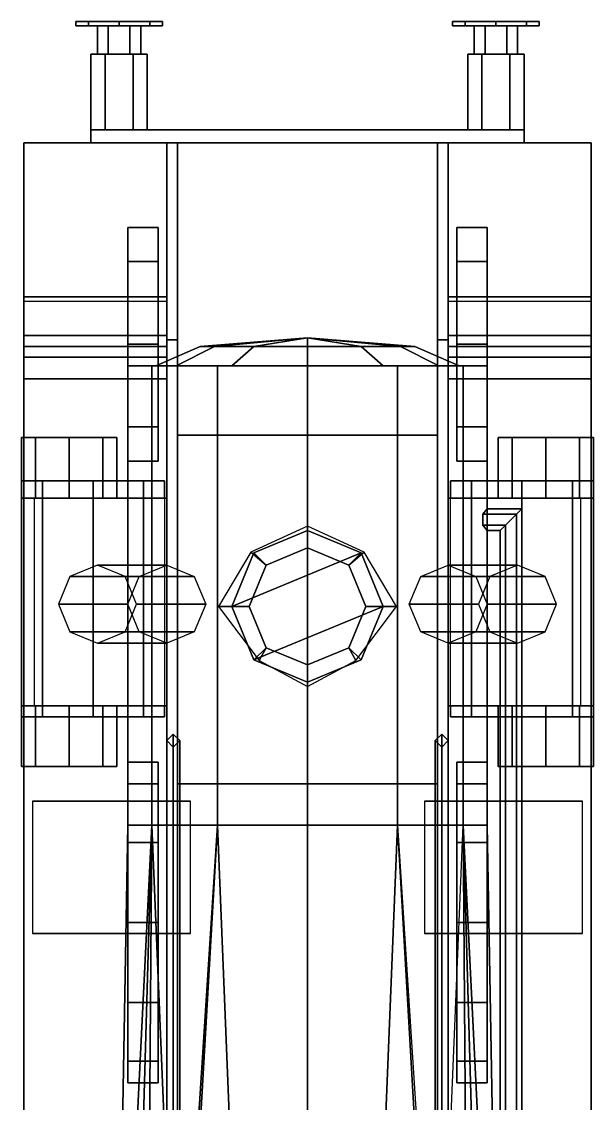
# Model space of a CAD drawing. Extents: x -1.3 to 1.3, y -6 to 6.1.
# Drawn here: x -1.32 to 1.32, y 1.075 to 6.07 of the extents above; entities that cross this region are included whole.
import ezdxf

# ---------------------------------------------------------------- set-up
doc = ezdxf.new("R2010")
doc.units = 0
doc.layers.get('0').update_dxf_attribs({"linetype": 'CONTINUOUS'})
doc.layers.add('WHEELS', color=2, linetype='CONTINUOUS')

msp = doc.modelspace()

# ---------------------------------------------------------------- linework, layer by layer
for points in [[(-1.07, 6.07, 1.08), (-1.0114, 6.07, 0.9386), (-1.0114, 6.05, 0.9386), (-1.07, 6.05, 1.08)], [(-0.7286, 6.07, 0.9386), (-1.07, 6.07, 1.08), (-1.0114, 6.07, 1.2214), (-0.67, 6.07, 1.08)], [(-0.87, 6.07, 0.88), (-1.0114, 6.07, 0.9386), (-1.07, 6.07, 1.08), (-0.7286, 6.07, 0.9386)], [(-1.0114, 6.07, 1.2214), (-1.07, 6.07, 1.08), (-1.07, 6.05, 1.08), (-1.0114, 6.05, 1.2214)], [(-1.0114, 6.07, 0.9386), (-0.87, 6.07, 0.88), (-0.87, 6.05, 0.88), (-1.0114, 6.05, 0.9386)], [(-0.87, 6.07, 1.28), (-1.0114, 6.07, 1.2214), (-1.0114, 6.05, 1.2214), (-0.87, 6.05, 1.28)], [(-0.67, 6.07, 1.08), (-1.0114, 6.07, 1.2214), (-0.87, 6.07, 1.28), (-0.7286, 6.07, 1.2214)], [(-0.92, 6.05, 1.1666), (-0.97, 6.05, 1.08), (-0.97, 5.92, 1.08), (-0.92, 5.92, 1.1666)], [(-0.97, 6.05, 1.08), (-0.92, 6.05, 0.9934), (-0.92, 5.92, 0.9934), (-0.97, 5.92, 1.08)], [(-0.82, 6.05, 1.1666), (-0.92, 6.05, 1.1666), (-0.92, 5.92, 1.1666), (-0.82, 5.92, 1.1666)], [(-0.92, 6.05, 0.9934), (-0.82, 6.05, 0.9934), (-0.82, 5.92, 0.9934), (-0.92, 5.92, 0.9934)], [(-0.87, 6.07, 0.88), (-0.7286, 6.07, 0.9386), (-0.7286, 6.05, 0.9386), (-0.87, 6.05, 0.88)], [(-0.7286, 6.07, 1.2214), (-0.87, 6.07, 1.28), (-0.87, 6.05, 1.28), (-0.7286, 6.05, 1.2214)], [(-0.77, 6.05, 1.08), (-0.82, 6.05, 1.1666), (-0.82, 5.92, 1.1666), (-0.77, 5.92, 1.08)], [(-0.82, 6.05, 0.9934), (-0.77, 6.05, 1.08), (-0.77, 5.92, 1.08), (-0.82, 5.92, 0.9934)], [(-0.7286, 6.07, 0.9386), (-0.67, 6.07, 1.08), (-0.67, 6.05, 1.08), (-0.7286, 6.05, 0.9386)], [(-0.67, 6.07, 1.08), (-0.7286, 6.07, 1.2214), (-0.7286, 6.05, 1.2214), (-0.67, 6.05, 1.08)], [(0.7286, 6.07, 1.2214), (0.67, 6.07, 1.08), (0.67, 6.05, 1.08), (0.7286, 6.05, 1.2214)], [(0.67, 6.07, 1.08), (0.7286, 6.07, 0.9386), (0.7286, 6.05, 0.9386), (0.67, 6.05, 1.08)], [(1.0114, 6.07, 0.9386), (0.67, 6.07, 1.08), (0.7286, 6.07, 1.2214), (1.07, 6.07, 1.08)], [(0.87, 6.07, 0.88), (0.7286, 6.07, 0.9386), (0.67, 6.07, 1.08), (1.0114, 6.07, 0.9386)], [(0.87, 6.07, 1.28), (0.7286, 6.07, 1.2214), (0.7286, 6.05, 1.2214), (0.87, 6.05, 1.28)], [(0.7286, 6.07, 0.9386), (0.87, 6.07, 0.88), (0.87, 6.05, 0.88), (0.7286, 6.05, 0.9386)], [(1.07, 6.07, 1.08), (0.7286, 6.07, 1.2214), (0.87, 6.07, 1.28), (1.0114, 6.07, 1.2214)], [(0.82, 6.05, 1.1666), (0.77, 6.05, 1.08), (0.77, 5.92, 1.08), (0.82, 5.92, 1.1666)], [(0.77, 6.05, 1.08), (0.82, 6.05, 0.9934), (0.82, 5.92, 0.9934), (0.77, 5.92, 1.08)], [(0.92, 6.05, 1.1666), (0.82, 6.05, 1.1666), (0.82, 5.92, 1.1666), (0.92, 5.92, 1.1666)], [(0.82, 6.05, 0.9934), (0.92, 6.05, 0.9934), (0.92, 5.92, 0.9934), (0.82, 5.92, 0.9934)], [(1.0114, 6.07, 1.2214), (0.87, 6.07, 1.28), (0.87, 6.05, 1.28), (1.0114, 6.05, 1.2214)], [(0.87, 6.07, 0.88), (1.0114, 6.07, 0.9386), (1.0114, 6.05, 0.9386), (0.87, 6.05, 0.88)], [(0.97, 6.05, 1.08), (0.92, 6.05, 1.1666), (0.92, 5.92, 1.1666), (0.97, 5.92, 1.08)], [(0.92, 6.05, 0.9934), (0.97, 6.05, 1.08), (0.97, 5.92, 1.08), (0.92, 5.92, 0.9934)], [(1.07, 6.07, 1.08), (1.0114, 6.07, 1.2214), (1.0114, 6.05, 1.2214), (1.07, 6.05, 1.08)], [(1.0114, 6.07, 0.9386), (1.07, 6.07, 1.08), (1.07, 6.05, 1.08), (1.0114, 6.05, 0.9386)], [(-1, 5.92, 1.08), (-0.935, 5.92, 0.9674), (-0.935, 5.57, 0.9674), (-1, 5.57, 1.08)], [(-0.935, 5.92, 1.1926), (-1, 5.92, 1.08), (-1, 5.57, 1.08), (-0.935, 5.57, 1.1926)], [(-0.935, 5.92, 0.9674), (-0.805, 5.92, 0.9674), (-0.805, 5.57, 0.9674), (-0.935, 5.57, 0.9674)], [(-0.805, 5.92, 1.1926), (-0.935, 5.92, 1.1926), (-0.935, 5.57, 1.1926), (-0.805, 5.57, 1.1926)], [(-0.805, 5.92, 0.9674), (-0.74, 5.92, 1.08), (-0.74, 5.57, 1.08), (-0.805, 5.57, 0.9674)], [(-0.74, 5.92, 1.08), (-0.805, 5.92, 1.1926), (-0.805, 5.57, 1.1926), (-0.74, 5.57, 1.08)], [(0.805, 5.92, 1.1926), (0.74, 5.92, 1.08), (0.74, 5.57, 1.08), (0.805, 5.57, 1.1926)], [(0.74, 5.92, 1.08), (0.805, 5.92, 0.9674), (0.805, 5.57, 0.9674), (0.74, 5.57, 1.08)], [(0.935, 5.92, 1.1926), (0.805, 5.92, 1.1926), (0.805, 5.57, 1.1926), (0.935, 5.57, 1.1926)], [(0.805, 5.92, 0.9674), (0.935, 5.92, 0.9674), (0.935, 5.57, 0.9674), (0.805, 5.57, 0.9674)], [(1, 5.92, 1.08), (0.935, 5.92, 1.1926), (0.935, 5.57, 1.1926), (1, 5.57, 1.08)], [(0.935, 5.92, 0.9674), (1, 5.92, 1.08), (1, 5.57, 1.08), (0.935, 5.57, 0.9674)], [(-1, 5.57, 0.82), (-1, 5.51, 0.82), (-1, 5.51, 1.31), (-1, 5.57, 1.31)], [(1, 5.57, 1.31), (1, 5.57, 0.82), (-1, 5.57, 0.82), (-1, 5.57, 1.31)], [(-1, 5.57, 1.31), (-1, 5.51, 1.31), (1, 5.51, 1.31), (1, 5.57, 1.31)], [(1, 5.51, 1.31), (1, 5.51, 0.82), (1, 5.57, 0.82), (1, 5.57, 1.31)], [(-1.31, 4.78, 1.2), (-1.31, 4.8, 1.31), (-1.31, 5.51, 1.31), (-1.31, 5.51, 1.2)], [(-1.31, 5.51, 1.2), (-1.31, 5.51, 1.31), (-0.65, 5.51, 1.31), (-0.65, 5.51, 1.2)], [(-1.31, 5.51, 1.31), (-1.31, 4.8, 1.31), (-0.65, 4.8, 1.31), (-0.65, 5.51, 1.31)], [(-1, 5.51, 1.31), (-1, 5.51, 0.82), (1, 5.51, 0.82), (1, 5.51, 1.31)], [(-0.65, 5.51, 0.37), (-0.65, -3.75, 0.37), (-0.65, -3.75, 1.88), (-0.65, 4.6, 1.88)], [(-0.65, 5.51, 0.37), (-0.65, 5.51, 0.37), (-0.65, 4.6, 1.88), (-0.65, 5.51, 1.42)], [(-0.65, 5.51, 1.42), (-0.65, 4.6, 1.88), (-0.6, 4.6, 1.88), (-0.6, 5.51, 1.42)], [(-0.6, 5.51, 1.42), (-0.6, 5.51, 0.37), (-0.65, 5.51, 0.37), (-0.65, 5.51, 1.42)], [(-0.6, -3.75, 1.88), (-0.6, -3.75, 0.37), (-0.6, 5.51, 0.37), (-0.6, 4.6, 1.88)], [(-0.6, 4.6, 1.88), (-0.6, 5.51, 0.37), (-0.6, 5.51, 0.37), (-0.6, 5.51, 1.42)], [(-0.6, 5.51, 1.31), (-0.6, 4.16, 1.31), (0.6, 4.16, 1.31), (0.6, 5.51, 1.31)], [(0.6, 5.51, 0.37), (0.6, -3.75, 0.37), (0.6, -3.75, 1.88), (0.6, 4.6, 1.88)], [(0.6, 5.51, 0.37), (0.6, 5.51, 0.37), (0.6, 4.6, 1.88), (0.6, 5.51, 1.42)], [(0.6, 5.51, 1.42), (0.6, 4.6, 1.88), (0.65, 4.6, 1.88), (0.65, 5.51, 1.42)], [(0.65, 5.51, 1.42), (0.65, 5.51, 0.37), (0.6, 5.51, 0.37), (0.6, 5.51, 1.42)], [(0.65, -3.75, 1.88), (0.65, -3.75, 0.37), (0.65, 5.51, 0.37), (0.65, 4.6, 1.88)], [(0.65, 4.6, 1.88), (0.65, 5.51, 0.37), (0.65, 5.51, 0.37), (0.65, 5.51, 1.42)], [(0.65, 5.51, 1.31), (0.65, 4.8, 1.31), (1.31, 4.8, 1.31), (1.31, 5.51, 1.31)], [(0.65, 5.51, 1.2), (0.65, 5.51, 1.31), (1.31, 5.51, 1.31), (1.31, 5.51, 1.2)], [(1.31, 5.51, 1.31), (1.31, 4.8, 1.31), (1.31, 4.78, 1.2), (1.31, 5.51, 1.2)], [(-1.31, 4.57, 1.29), (-1.31, 4.62, 1.38), (-1.31, 4.8, 1.31), (-1.31, 4.78, 1.2)], [(-1.31, 4.8, 1.31), (-1.31, 4.62, 1.38), (-0.65, 4.62, 1.38), (-0.65, 4.8, 1.31)], [(0.65, 4.8, 1.31), (0.65, 4.62, 1.38), (1.31, 4.62, 1.38), (1.31, 4.8, 1.31)], [(1.31, 4.8, 1.31), (1.31, 4.62, 1.38), (1.31, 4.57, 1.29), (1.31, 4.78, 1.2)], [(-0.65, 4.78, 1.2), (-0.65, 4.57, 1.29), (-1.31, 4.57, 1.29), (-1.31, 4.78, 1.2)], [(1.31, 4.78, 1.2), (1.31, 4.57, 1.29), (0.65, 4.57, 1.29), (0.65, 4.78, 1.2)], [(-1.31, 4.42, 1.53), (-1.31, 4.52, 1.53), (-1.31, 4.62, 1.38), (-1.31, 4.57, 1.29)], [(-1.31, 4.62, 1.38), (-1.31, 4.52, 1.53), (-0.65, 4.52, 1.53), (-0.65, 4.62, 1.38)], [(-0.65, 4.6, 1.88), (-0.65, -3.75, 1.88), (-0.6, -3.75, 1.88), (-0.6, 4.6, 1.88)], [(0, 4.61, 2.73), (-0.495, 4.57, 2.73), (-0.4287, 4.57, 2.9775), (0, 4.61, 2.73)], [(0, 4.61, 2.73), (-0.4287, 4.57, 2.4825), (-0.495, 4.57, 2.73), (0, 4.61, 2.73)], [(0, 4.61, 2.73), (-0.4287, 4.57, 2.9775), (-0.2475, 4.57, 3.1587), (0, 4.61, 2.73)], [(0, 4.61, 2.73), (-0.2475, 4.57, 2.3013), (-0.4287, 4.57, 2.4825), (0, 4.61, 2.73)], [(0, 4.61, 2.73), (-0.2475, 4.57, 3.1587), (0, 4.57, 3.225), (0, 4.61, 2.73)], [(0, 4.61, 2.73), (0, 4.57, 2.235), (-0.2475, 4.57, 2.3013), (0, 4.61, 2.73)], [(0, 4.61, 2.73), (0, 4.57, 3.225), (0.2475, 4.57, 3.1587), (0, 4.61, 2.73)], [(0, 4.61, 2.73), (0.2475, 4.57, 3.1587), (0.4287, 4.57, 2.9775), (0, 4.61, 2.73)], [(0, 4.61, 2.73), (0.4287, 4.57, 2.9775), (0.495, 4.57, 2.73), (0, 4.61, 2.73)], [(0, 4.61, 2.73), (0.495, 4.57, 2.73), (0.4287, 4.57, 2.4825), (0, 4.61, 2.73)], [(0, 4.61, 2.73), (0.4287, 4.57, 2.4825), (0.2475, 4.57, 2.3013), (0, 4.61, 2.73)], [(0, 4.61, 2.73), (0.2475, 4.57, 2.3013), (0, 4.57, 2.235), (0, 4.61, 2.73)], [(0.6, 4.6, 1.88), (0.6, -3.75, 1.88), (0.65, -3.75, 1.88), (0.65, 4.6, 1.88)], [(0.65, 4.62, 1.38), (0.65, 4.52, 1.53), (1.31, 4.52, 1.53), (1.31, 4.62, 1.38)], [(1.31, 4.62, 1.38), (1.31, 4.52, 1.53), (1.31, 4.42, 1.53), (1.31, 4.57, 1.29)], [(-0.65, 4.57, 1.29), (-0.65, 4.42, 1.53), (-1.31, 4.42, 1.53), (-1.31, 4.57, 1.29)], [(-0.495, 4.57, 2.73), (-0.7, 4.48, 2.73), (-0.6062, 4.48, 3.08), (-0.4287, 4.57, 2.9775)], [(-0.4287, 4.57, 2.4825), (-0.6062, 4.48, 2.38), (-0.7, 4.48, 2.73), (-0.495, 4.57, 2.73)], [(-0.4287, 4.57, 2.9775), (-0.6062, 4.48, 3.08), (-0.35, 4.48, 3.3362), (-0.2475, 4.57, 3.1587)], [(-0.2475, 4.57, 2.3013), (-0.35, 4.48, 2.1238), (-0.6062, 4.48, 2.38), (-0.4287, 4.57, 2.4825)], [(-0.2475, 4.57, 3.1587), (-0.35, 4.48, 3.3362), (0, 4.48, 3.43), (0, 4.57, 3.225)], [(0, 4.57, 2.235), (0, 4.48, 2.03), (-0.35, 4.48, 2.1238), (-0.2475, 4.57, 2.3013)], [(0, 4.57, 3.225), (0, 4.48, 3.43), (0.35, 4.48, 3.3362), (0.2475, 4.57, 3.1587)], [(0.2475, 4.57, 2.3013), (0.35, 4.48, 2.1238), (0, 4.48, 2.03), (0, 4.57, 2.235)], [(0.2475, 4.57, 3.1587), (0.35, 4.48, 3.3362), (0.6062, 4.48, 3.08), (0.4287, 4.57, 2.9775)], [(0.4287, 4.57, 2.4825), (0.6062, 4.48, 2.38), (0.35, 4.48, 2.1238), (0.2475, 4.57, 2.3013)], [(0.4287, 4.57, 2.9775), (0.6062, 4.48, 3.08), (0.7, 4.48, 2.73), (0.495, 4.57, 2.73)], [(0.495, 4.57, 2.73), (0.7, 4.48, 2.73), (0.6062, 4.48, 2.38), (0.4287, 4.57, 2.4825)], [(1.31, 4.57, 1.29), (1.31, 4.42, 1.53), (0.65, 4.42, 1.53), (0.65, 4.57, 1.29)], [(-1.31, 4.52, 1.7), (-1.31, 4.42, 1.61), (-1.31, -3.59, 1.61), (-1.31, -3.75, 1.7)], [(-0.65, -3.75, 1.7), (-0.65, 4.52, 1.7), (-1.31, 4.52, 1.7), (-1.31, -3.75, 1.7)], [(-1.31, 4.42, 1.61), (-1.31, 4.52, 1.7), (-1.31, 4.52, 1.53), (-1.31, 4.42, 1.53)], [(-1.31, 4.52, 1.53), (-1.31, 4.52, 1.7), (-0.65, 4.52, 1.7), (-0.65, 4.52, 1.53)], [(0.65, 4.52, 1.53), (0.65, 4.52, 1.7), (1.31, 4.52, 1.7), (1.31, 4.52, 1.53)], [(1.31, -3.75, 1.7), (1.31, 4.52, 1.7), (0.65, 4.52, 1.7), (0.65, -3.75, 1.7)], [(1.31, 4.52, 1.53), (1.31, 4.52, 1.7), (1.31, 4.42, 1.61), (1.31, 4.42, 1.53)], [(1.31, -3.59, 1.61), (1.31, 4.42, 1.61), (1.31, 4.52, 1.7), (1.31, -3.75, 1.7)], [(-0.7188, 4.48, 3.145), (-0.83, 4.48, 2.73), (-0.83, 2.36, 2.73), (-0.7188, 2.36, 3.145)], [(-0.83, 4.48, 2.73), (-0.7188, 4.48, 2.315), (-0.7188, 2.36, 2.315), (-0.83, 2.36, 2.73)], [(-0.7, 4.48, 2.73), (-0.83, 4.48, 2.73), (-0.7188, 4.48, 3.145), (-0.6062, 4.48, 3.08)], [(-0.6062, 4.48, 2.38), (-0.7188, 4.48, 2.315), (-0.83, 4.48, 2.73), (-0.7, 4.48, 2.73)], [(-0.415, 4.48, 3.4488), (-0.7188, 4.48, 3.145), (-0.7188, 2.36, 3.145), (-0.415, 2.36, 3.4488)], [(-0.7188, 4.48, 2.315), (-0.415, 4.48, 2.0112), (-0.415, 2.36, 2.0112), (-0.7188, 2.36, 2.315)], [(-0.6062, 4.48, 3.08), (-0.7188, 4.48, 3.145), (-0.415, 4.48, 3.4488), (-0.35, 4.48, 3.3362)], [(-0.35, 4.48, 2.1238), (-0.415, 4.48, 2.0112), (-0.7188, 4.48, 2.315), (-0.6062, 4.48, 2.38)], [(0, 4.48, 3.56), (-0.415, 4.48, 3.4488), (-0.415, 2.36, 3.4488), (0, 2.36, 3.56)], [(-0.415, 4.48, 2.0112), (0, 4.48, 1.9), (0, 2.36, 1.9), (-0.415, 2.36, 2.0112)], [(-0.35, 4.48, 3.3362), (-0.415, 4.48, 3.4488), (0, 4.48, 3.56), (0, 4.48, 3.43)], [(0, 4.48, 2.03), (0, 4.48, 1.9), (-0.415, 4.48, 2.0112), (-0.35, 4.48, 2.1238)], [(0.415, 4.48, 3.4488), (0, 4.48, 3.56), (0, 2.36, 3.56), (0.415, 2.36, 3.4488)], [(0, 4.48, 1.9), (0.415, 4.48, 2.0112), (0.415, 2.36, 2.0112), (0, 2.36, 1.9)], [(0.35, 4.48, 2.1238), (0.415, 4.48, 2.0112), (0, 4.48, 1.9), (0, 4.48, 2.03)], [(0, 4.48, 3.43), (0, 4.48, 3.56), (0.415, 4.48, 3.4488), (0.35, 4.48, 3.3362)], [(0.6062, 4.48, 2.38), (0.7188, 4.48, 2.315), (0.415, 4.48, 2.0112), (0.35, 4.48, 2.1238)], [(0.35, 4.48, 3.3362), (0.415, 4.48, 3.4488), (0.7188, 4.48, 3.145), (0.6062, 4.48, 3.08)], [(0.7188, 4.48, 3.145), (0.415, 4.48, 3.4488), (0.415, 2.36, 3.4488), (0.7188, 2.36, 3.145)], [(0.415, 4.48, 2.0112), (0.7188, 4.48, 2.315), (0.7188, 2.36, 2.315), (0.415, 2.36, 2.0112)], [(0.7, 4.48, 2.73), (0.83, 4.48, 2.73), (0.7188, 4.48, 2.315), (0.6062, 4.48, 2.38)], [(0.6062, 4.48, 3.08), (0.7188, 4.48, 3.145), (0.83, 4.48, 2.73), (0.7, 4.48, 2.73)], [(0.83, 4.48, 2.73), (0.7188, 4.48, 3.145), (0.7188, 2.36, 3.145), (0.83, 2.36, 2.73)], [(0.7188, 4.48, 2.315), (0.83, 4.48, 2.73), (0.83, 2.36, 2.73), (0.7188, 2.36, 2.315)], [(-0.65, 4.42, 1.53), (-0.65, 4.42, 1.61), (-1.31, 4.42, 1.61), (-1.31, 4.42, 1.53)], [(1.31, 4.42, 1.53), (1.31, 4.42, 1.61), (0.65, 4.42, 1.61), (0.65, 4.42, 1.53)], [(-1.2556, 4.15, 1.5156), (-1.32, 4.15, 1.36), (-1.32, 3.87, 1.36), (-1.2556, 3.87, 1.5156)], [(-1.32, 4.15, 1.36), (-1.2556, 4.15, 1.2044), (-1.2556, 3.87, 1.2044), (-1.32, 3.87, 1.36)], [(-0.9444, 4.15, 1.5156), (-1.32, 4.15, 1.36), (-1.2556, 4.15, 1.5156), (-1.1, 4.15, 1.58)], [(-0.88, 4.15, 1.36), (-1.2556, 4.15, 1.2044), (-1.32, 4.15, 1.36), (-0.9444, 4.15, 1.5156)], [(-1.1, 4.15, 1.58), (-1.2556, 4.15, 1.5156), (-1.2556, 3.87, 1.5156), (-1.1, 3.87, 1.58)], [(-1.2556, 4.15, 1.2044), (-1.1, 4.15, 1.14), (-1.1, 3.87, 1.14), (-1.2556, 3.87, 1.2044)], [(-0.9444, 4.15, 1.2044), (-1.1, 4.15, 1.14), (-1.2556, 4.15, 1.2044), (-0.88, 4.15, 1.36)], [(-0.9444, 4.15, 1.5156), (-1.1, 4.15, 1.58), (-1.1, 3.87, 1.58), (-0.9444, 3.87, 1.5156)], [(-1.1, 4.15, 1.14), (-0.9444, 4.15, 1.2044), (-0.9444, 3.87, 1.2044), (-1.1, 3.87, 1.14)], [(-0.88, 4.15, 1.36), (-0.9444, 4.15, 1.5156), (-0.9444, 3.87, 1.5156), (-0.88, 3.87, 1.36)], [(-0.9444, 4.15, 1.2044), (-0.88, 4.15, 1.36), (-0.88, 3.87, 1.36), (-0.9444, 3.87, 1.2044)], [(-0.6, 4.16, 1.31), (-0.6, 4.16, 2.2), (0.6, 4.16, 2.2), (0.6, 4.16, 1.31)], [(-0.6, 4.16, 2.2), (-0.6, 4.16, 1.88), (-0.6, 2.55, 1.88), (-0.6, 2.55, 2.2)], [(0.6, 2.55, 2.2), (0.6, 2.55, 1.88), (0.6, 4.16, 1.88), (0.6, 4.16, 2.2)], [(0.88, 3.87, 1.36), (0.9444, 3.87, 1.5156), (0.9444, 4.15, 1.5156), (0.88, 4.15, 1.36)], [(0.9444, 4.15, 1.5156), (1.1, 4.15, 1.58), (1.2556, 4.15, 1.5156), (0.88, 4.15, 1.36)], [(0.88, 4.15, 1.36), (1.2556, 4.15, 1.5156), (1.32, 4.15, 1.36), (0.9444, 4.15, 1.2044)], [(0.9444, 3.87, 1.2044), (0.88, 3.87, 1.36), (0.88, 4.15, 1.36), (0.9444, 4.15, 1.2044)], [(1.1, 3.87, 1.14), (0.9444, 3.87, 1.2044), (0.9444, 4.15, 1.2044), (1.1, 4.15, 1.14)], [(0.9444, 4.15, 1.2044), (1.32, 4.15, 1.36), (1.2556, 4.15, 1.2044), (1.1, 4.15, 1.14)], [(0.9444, 3.87, 1.5156), (1.1, 3.87, 1.58), (1.1, 4.15, 1.58), (0.9444, 4.15, 1.5156)], [(1.2556, 3.87, 1.2044), (1.1, 3.87, 1.14), (1.1, 4.15, 1.14), (1.2556, 4.15, 1.2044)], [(1.1, 3.87, 1.58), (1.2556, 3.87, 1.5156), (1.2556, 4.15, 1.5156), (1.1, 4.15, 1.58)], [(1.2556, 3.87, 1.5156), (1.32, 3.87, 1.36), (1.32, 4.15, 1.36), (1.2556, 4.15, 1.5156)], [(1.32, 3.87, 1.36), (1.2556, 3.87, 1.2044), (1.2556, 4.15, 1.2044), (1.32, 4.15, 1.36)], [(-1.2233, 3.95, 1.0833), (-1.32, 3.95, 0.85), (-1.32, 3.87, 0.85), (-1.2233, 3.87, 1.0833)], [(-1.32, 3.95, 0.85), (-1.2233, 3.95, 0.6167), (-1.2233, 2.86, 0.6167), (-1.32, 2.86, 0.85)], [(-0.99, 3.95, 1.18), (-1.2233, 3.95, 0.6167), (-1.32, 3.95, 0.85), (-1.2233, 3.95, 1.0833)], [(-0.99, 3.95, 1.18), (-1.2233, 3.95, 1.0833), (-1.2233, 3.87, 1.0833), (-0.99, 3.87, 1.18)], [(-1.2233, 3.95, 0.6167), (-0.99, 3.95, 0.52), (-0.99, 2.86, 0.52), (-1.2233, 2.86, 0.6167)], [(-0.7567, 3.95, 1.0833), (-0.99, 3.95, 0.52), (-1.2233, 3.95, 0.6167), (-0.99, 3.95, 1.18)], [(-0.7567, 3.95, 1.0833), (-0.99, 3.95, 1.18), (-0.99, 3.87, 1.18), (-0.7567, 3.87, 1.0833)], [(-0.99, 3.95, 0.52), (-0.7567, 3.95, 0.6167), (-0.7567, 2.86, 0.6167), (-0.99, 2.86, 0.52)], [(-0.66, 3.95, 0.85), (-0.7567, 3.95, 0.6167), (-0.99, 3.95, 0.52), (-0.7567, 3.95, 1.0833)], [(-0.66, 3.95, 0.85), (-0.7567, 3.95, 1.0833), (-0.7567, 3.87, 1.0833), (-0.66, 3.87, 0.85)], [(-0.7567, 3.95, 0.6167), (-0.66, 3.95, 0.85), (-0.66, 2.86, 0.85), (-0.7567, 2.86, 0.6167)], [(0.66, 3.87, 0.85), (0.7567, 3.87, 1.0833), (0.7567, 3.95, 1.0833), (0.66, 3.95, 0.85)], [(0.66, 3.95, 0.85), (0.7567, 3.95, 1.0833), (0.99, 3.95, 1.18), (0.7567, 3.95, 0.6167)], [(0.7567, 2.86, 0.6167), (0.66, 2.86, 0.85), (0.66, 3.95, 0.85), (0.7567, 3.95, 0.6167)], [(0.7567, 3.95, 0.6167), (0.99, 3.95, 1.18), (1.2233, 3.95, 1.0833), (0.99, 3.95, 0.52)], [(0.99, 2.86, 0.52), (0.7567, 2.86, 0.6167), (0.7567, 3.95, 0.6167), (0.99, 3.95, 0.52)], [(0.7567, 3.87, 1.0833), (0.99, 3.87, 1.18), (0.99, 3.95, 1.18), (0.7567, 3.95, 1.0833)], [(0.99, 3.95, 0.52), (1.2233, 3.95, 1.0833), (1.32, 3.95, 0.85), (1.2233, 3.95, 0.6167)], [(1.2233, 2.86, 0.6167), (0.99, 2.86, 0.52), (0.99, 3.95, 0.52), (1.2233, 3.95, 0.6167)], [(0.99, 3.87, 1.18), (1.2233, 3.87, 1.0833), (1.2233, 3.95, 1.0833), (0.99, 3.95, 1.18)], [(1.2233, 3.87, 1.0833), (1.32, 3.87, 0.85), (1.32, 3.95, 0.85), (1.2233, 3.95, 1.0833)], [(1.32, 2.86, 0.85), (1.2233, 2.86, 0.6167), (1.2233, 3.95, 0.6167), (1.32, 3.95, 0.85)], [(-1.26, 3.87, 1.61), (-1.32, 3.87, 1.36), (-1.32, 2.91, 1.36), (-1.26, 2.91, 1.61)], [(-1.32, 3.87, 1.36), (-1.32, 3.87, 0.85), (-1.32, 2.91, 0.85), (-1.32, 2.91, 1.36)], [(-0.65, 3.87, 1.36), (-0.65, 3.87, 0.85), (-1.32, 3.87, 0.85), (-1.32, 3.87, 1.36)], [(-0.65, 3.87, 1.61), (-0.65, 3.87, 1.36), (-1.32, 3.87, 1.36), (-1.26, 3.87, 1.61)], [(1.32, 3.87, 1.36), (1.32, 3.87, 0.85), (0.65, 3.87, 0.85), (0.65, 3.87, 1.36)], [(1.26, 3.87, 1.61), (1.32, 3.87, 1.36), (0.65, 3.87, 1.36), (0.65, 3.87, 1.61)], [(1.26, 2.91, 1.61), (1.32, 2.91, 1.36), (1.32, 3.87, 1.36), (1.26, 3.87, 1.61)], [(1.32, 2.91, 1.36), (1.32, 2.91, 0.85), (1.32, 3.87, 0.85), (1.32, 3.87, 1.36)], [(0.83, 3.82, 2.73), (0.81, 3.795, 2.7733), (0.965, 3.795, 2.7733), (0.99, 3.82, 2.73)], [(0.81, 3.795, 2.6867), (0.83, 3.82, 2.73), (0.99, 3.82, 2.73), (0.965, 3.795, 2.6867)], [(0.99, 3.82, 2.73), (0.965, 3.795, 2.7733), (0.965, -3.16, 2.7733), (0.99, -3.16, 2.73)], [(0.965, 3.795, 2.6867), (0.99, 3.82, 2.73), (0.99, -3.16, 2.73), (0.965, -3.16, 2.6867)], [(0.81, 3.795, 2.7733), (0.81, 3.745, 2.7733), (0.915, 3.745, 2.7733), (0.965, 3.795, 2.7733)], [(0.81, 3.745, 2.6867), (0.81, 3.795, 2.6867), (0.965, 3.795, 2.6867), (0.915, 3.745, 2.6867)], [(0.965, 3.795, 2.7733), (0.915, 3.745, 2.7733), (0.915, -3.16, 2.7733), (0.965, -3.16, 2.7733)], [(0.915, 3.745, 2.6867), (0.965, 3.795, 2.6867), (0.965, -3.16, 2.6867), (0.915, -3.16, 2.6867)], [(0, 3.72, 3.9), (-0.2475, 3.6175, 3.9), (-0.35, 3.37, 3.9), (0.2475, 3.6175, 3.9)], [(-0.1909, 3.5609, 3.63), (0, 3.64, 3.63), (0, 3.74, 3.56), (-0.2612, 3.62, 3.49)], [(0, 3.72, 3.87), (-0.2475, 3.6175, 3.87), (-0.2475, 3.6175, 3.9), (0, 3.72, 3.9)], [(0, 3.64, 3.83), (-0.1909, 3.5609, 3.83), (-0.2475, 3.6175, 3.87), (0, 3.72, 3.87)], [(0, 3.64, 3.63), (0.1909, 3.5609, 3.63), (0.2612, 3.62, 3.49), (0, 3.74, 3.56)], [(0.2475, 3.6175, 3.87), (0, 3.72, 3.87), (0, 3.72, 3.9), (0.2475, 3.6175, 3.9)], [(0.1909, 3.5609, 3.83), (0, 3.64, 3.83), (0, 3.72, 3.87), (0.2475, 3.6175, 3.87)], [(0.81, 3.745, 2.7733), (0.83, 3.72, 2.73), (0.89, 3.72, 2.73), (0.915, 3.745, 2.7733)], [(0.83, 3.72, 2.73), (0.81, 3.745, 2.6867), (0.915, 3.745, 2.6867), (0.89, 3.72, 2.73)], [(0.915, 3.745, 2.7733), (0.89, 3.72, 2.73), (0.89, -3.16, 2.73), (0.915, -3.16, 2.7733)], [(0.89, 3.72, 2.73), (0.915, 3.745, 2.6867), (0.915, -3.16, 2.6867), (0.89, -3.16, 2.73)], [(-0.27, 3.37, 3.63), (-0.1909, 3.5609, 3.63), (-0.2612, 3.62, 3.49), (-0.4105, 3.37, 3.45)], [(-0.2475, 3.6175, 3.87), (-0.35, 3.37, 3.87), (-0.35, 3.37, 3.9), (-0.2475, 3.6175, 3.9)], [(-0.1909, 3.5609, 3.83), (-0.27, 3.37, 3.83), (-0.35, 3.37, 3.87), (-0.2475, 3.6175, 3.87)], [(0.2475, 3.6175, 3.9), (-0.35, 3.37, 3.9), (-0.2475, 3.1225, 3.9), (0.35, 3.37, 3.9)], [(0, 3.64, 3.63), (-0.1909, 3.5609, 3.63), (-0.1909, 3.5609, 3.83), (0, 3.64, 3.83)], [(0.1909, 3.5609, 3.63), (0, 3.64, 3.63), (0, 3.64, 3.83), (0.1909, 3.5609, 3.83)], [(0.1909, 3.5609, 3.63), (0.27, 3.37, 3.63), (0.4105, 3.37, 3.45), (0.2612, 3.62, 3.49)], [(0.27, 3.37, 3.83), (0.1909, 3.5609, 3.83), (0.2475, 3.6175, 3.87), (0.35, 3.37, 3.87)], [(0.35, 3.37, 3.87), (0.2475, 3.6175, 3.87), (0.2475, 3.6175, 3.9), (0.35, 3.37, 3.9)], [(-0.97, 3.56, 1.7), (-1.0973, 3.5073, 1.7), (-0.7773, 3.5073, 2.73), (-0.65, 3.56, 2.73)], [(-0.8427, 3.5073, 1.7), (-0.97, 3.56, 1.7), (-0.65, 3.56, 2.73), (-0.5227, 3.5073, 2.73)], [(-0.1909, 3.5609, 3.63), (-0.27, 3.37, 3.63), (-0.27, 3.37, 3.83), (-0.1909, 3.5609, 3.83)], [(0.27, 3.37, 3.63), (0.1909, 3.5609, 3.63), (0.1909, 3.5609, 3.83), (0.27, 3.37, 3.83)], [(0.97, 3.56, 1.7), (0.8427, 3.5073, 1.7), (0.5227, 3.5073, 2.73), (0.65, 3.56, 2.73)], [(1.0973, 3.5073, 1.7), (0.97, 3.56, 1.7), (0.65, 3.56, 2.73), (0.7773, 3.5073, 2.73)], [(-1.0973, 3.5073, 1.7), (-1.15, 3.38, 1.7), (-0.83, 3.38, 2.73), (-0.7773, 3.5073, 2.73)], [(-0.79, 3.38, 1.7), (-0.8427, 3.5073, 1.7), (-0.5227, 3.5073, 2.73), (-0.47, 3.38, 2.73)], [(0.8427, 3.5073, 1.7), (0.79, 3.38, 1.7), (0.47, 3.38, 2.73), (0.5227, 3.5073, 2.73)], [(1.15, 3.38, 1.7), (1.0973, 3.5073, 1.7), (0.7773, 3.5073, 2.73), (0.83, 3.38, 2.73)], [(-1.15, 3.38, 1.7), (-1.0973, 3.2527, 1.7), (-0.7773, 3.2527, 2.73), (-0.83, 3.38, 2.73)], [(-0.8427, 3.2527, 1.7), (-0.79, 3.38, 1.7), (-0.47, 3.38, 2.73), (-0.5227, 3.2527, 2.73)], [(-0.1909, 3.1791, 3.63), (-0.27, 3.37, 3.63), (-0.4105, 3.37, 3.45), (-0.2239, 3.12, 3.5)], [(-0.35, 3.37, 3.87), (-0.2475, 3.1225, 3.87), (-0.2475, 3.1225, 3.9), (-0.35, 3.37, 3.9)], [(-0.27, 3.37, 3.83), (-0.1909, 3.1791, 3.83), (-0.2475, 3.1225, 3.87), (-0.35, 3.37, 3.87)], [(-0.27, 3.37, 3.63), (-0.1909, 3.1791, 3.63), (-0.1909, 3.1791, 3.83), (-0.27, 3.37, 3.83)], [(0.35, 3.37, 3.9), (-0.2475, 3.1225, 3.9), (0, 3.02, 3.9), (0.2475, 3.1225, 3.9)], [(0.27, 3.37, 3.63), (0.1909, 3.1791, 3.63), (0.2239, 3.12, 3.5), (0.4105, 3.37, 3.45)], [(0.1909, 3.1791, 3.83), (0.27, 3.37, 3.83), (0.35, 3.37, 3.87), (0.2475, 3.1225, 3.87)], [(0.1909, 3.1791, 3.63), (0.27, 3.37, 3.63), (0.27, 3.37, 3.83), (0.1909, 3.1791, 3.83)], [(0.2475, 3.1225, 3.87), (0.35, 3.37, 3.87), (0.35, 3.37, 3.9), (0.2475, 3.1225, 3.9)], [(0.79, 3.38, 1.7), (0.8427, 3.2527, 1.7), (0.5227, 3.2527, 2.73), (0.47, 3.38, 2.73)], [(1.0973, 3.2527, 1.7), (1.15, 3.38, 1.7), (0.83, 3.38, 2.73), (0.7773, 3.2527, 2.73)], [(-1.0973, 3.2527, 1.7), (-0.97, 3.2, 1.7), (-0.65, 3.2, 2.73), (-0.7773, 3.2527, 2.73)], [(-0.97, 3.2, 1.7), (-0.8427, 3.2527, 1.7), (-0.5227, 3.2527, 2.73), (-0.65, 3.2, 2.73)], [(0.8427, 3.2527, 1.7), (0.97, 3.2, 1.7), (0.65, 3.2, 2.73), (0.5227, 3.2527, 2.73)], [(0.97, 3.2, 1.7), (1.0973, 3.2527, 1.7), (0.7773, 3.2527, 2.73), (0.65, 3.2, 2.73)], [(-0.1909, 3.1791, 3.83), (0, 3.1, 3.83), (0, 3.02, 3.87), (-0.2475, 3.1225, 3.87)], [(0, 3.1, 3.63), (-0.1909, 3.1791, 3.63), (-0.2239, 3.12, 3.5), (0, 3, 3.56)], [(-0.1909, 3.1791, 3.63), (0, 3.1, 3.63), (0, 3.1, 3.83), (-0.1909, 3.1791, 3.83)], [(0.1909, 3.1791, 3.63), (0, 3.1, 3.63), (0, 3, 3.56), (0.2239, 3.12, 3.5)], [(0, 3.1, 3.83), (0.1909, 3.1791, 3.83), (0.2475, 3.1225, 3.87), (0, 3.02, 3.87)], [(0, 3.1, 3.63), (0.1909, 3.1791, 3.63), (0.1909, 3.1791, 3.83), (0, 3.1, 3.83)], [(-0.2475, 3.1225, 3.87), (0, 3.02, 3.87), (0, 3.02, 3.9), (-0.2475, 3.1225, 3.9)], [(0, 3.02, 3.87), (0.2475, 3.1225, 3.87), (0.2475, 3.1225, 3.9), (0, 3.02, 3.9)], [(-1.2233, 2.91, 1.0833), (-1.32, 2.91, 0.85), (-1.32, 2.86, 0.85), (-1.2233, 2.86, 1.0833)], [(-1.2556, 2.91, 1.5156), (-1.32, 2.91, 1.36), (-1.32, 2.63, 1.36), (-1.2556, 2.63, 1.5156)], [(-1.32, 2.91, 1.36), (-1.2556, 2.91, 1.2044), (-1.2556, 2.63, 1.2044), (-1.32, 2.63, 1.36)], [(-1.32, 2.91, 1.36), (-1.32, 2.91, 0.85), (-0.65, 2.91, 0.85), (-0.65, 2.91, 1.36)], [(-1.26, 2.91, 1.61), (-1.32, 2.91, 1.36), (-0.65, 2.91, 1.36), (-0.65, 2.91, 1.61)], [(-1.2556, 2.91, 1.2044), (-1.1, 2.91, 1.14), (-1.1, 2.63, 1.14), (-1.2556, 2.63, 1.2044)], [(-1.1, 2.91, 1.58), (-1.2556, 2.91, 1.5156), (-1.2556, 2.63, 1.5156), (-1.1, 2.63, 1.58)], [(-0.99, 2.91, 1.18), (-1.2233, 2.91, 1.0833), (-1.2233, 2.86, 1.0833), (-0.99, 2.86, 1.18)], [(-1.1, 2.91, 1.14), (-0.9444, 2.91, 1.2044), (-0.9444, 2.63, 1.2044), (-1.1, 2.63, 1.14)], [(-0.9444, 2.91, 1.5156), (-1.1, 2.91, 1.58), (-1.1, 2.63, 1.58), (-0.9444, 2.63, 1.5156)], [(-0.7567, 2.91, 1.0833), (-0.99, 2.91, 1.18), (-0.99, 2.86, 1.18), (-0.7567, 2.86, 1.0833)], [(-0.88, 2.91, 1.36), (-0.9444, 2.91, 1.5156), (-0.9444, 2.63, 1.5156), (-0.88, 2.63, 1.36)], [(-0.9444, 2.91, 1.2044), (-0.88, 2.91, 1.36), (-0.88, 2.63, 1.36), (-0.9444, 2.63, 1.2044)], [(-0.66, 2.91, 0.85), (-0.7567, 2.91, 1.0833), (-0.7567, 2.86, 1.0833), (-0.66, 2.86, 0.85)], [(0.65, 2.91, 1.36), (0.65, 2.91, 0.85), (1.32, 2.91, 0.85), (1.32, 2.91, 1.36)], [(0.65, 2.91, 1.61), (0.65, 2.91, 1.36), (1.32, 2.91, 1.36), (1.26, 2.91, 1.61)], [(0.66, 2.86, 0.85), (0.7567, 2.86, 1.0833), (0.7567, 2.91, 1.0833), (0.66, 2.91, 0.85)], [(0.7567, 2.86, 1.0833), (0.99, 2.86, 1.18), (0.99, 2.91, 1.18), (0.7567, 2.91, 1.0833)], [(0.88, 2.63, 1.36), (0.9444, 2.63, 1.5156), (0.9444, 2.91, 1.5156), (0.88, 2.91, 1.36)], [(0.9444, 2.63, 1.2044), (0.88, 2.63, 1.36), (0.88, 2.91, 1.36), (0.9444, 2.91, 1.2044)], [(1.1, 2.63, 1.14), (0.9444, 2.63, 1.2044), (0.9444, 2.91, 1.2044), (1.1, 2.91, 1.14)], [(0.9444, 2.63, 1.5156), (1.1, 2.63, 1.58), (1.1, 2.91, 1.58), (0.9444, 2.91, 1.5156)], [(0.99, 2.86, 1.18), (1.2233, 2.86, 1.0833), (1.2233, 2.91, 1.0833), (0.99, 2.91, 1.18)], [(1.2556, 2.63, 1.2044), (1.1, 2.63, 1.14), (1.1, 2.91, 1.14), (1.2556, 2.91, 1.2044)], [(1.1, 2.63, 1.58), (1.2556, 2.63, 1.5156), (1.2556, 2.91, 1.5156), (1.1, 2.91, 1.58)], [(1.2233, 2.86, 1.0833), (1.32, 2.86, 0.85), (1.32, 2.91, 0.85), (1.2233, 2.91, 1.0833)], [(1.2556, 2.63, 1.5156), (1.32, 2.63, 1.36), (1.32, 2.91, 1.36), (1.2556, 2.91, 1.5156)], [(1.32, 2.63, 1.36), (1.2556, 2.63, 1.2044), (1.2556, 2.91, 1.2044), (1.32, 2.91, 1.36)], [(-0.99, 2.86, 0.52), (-1.2233, 2.86, 1.0833), (-1.32, 2.86, 0.85), (-1.2233, 2.86, 0.6167)], [(-0.7567, 2.86, 0.6167), (-0.99, 2.86, 1.18), (-1.2233, 2.86, 1.0833), (-0.99, 2.86, 0.52)], [(-0.66, 2.86, 0.85), (-0.7567, 2.86, 1.0833), (-0.99, 2.86, 1.18), (-0.7567, 2.86, 0.6167)], [(0.66, 2.86, 0.85), (0.7567, 2.86, 0.6167), (0.99, 2.86, 0.52), (0.7567, 2.86, 1.0833)], [(0.7567, 2.86, 1.0833), (0.99, 2.86, 0.52), (1.2233, 2.86, 0.6167), (0.99, 2.86, 1.18)], [(0.99, 2.86, 1.18), (1.2233, 2.86, 0.6167), (1.32, 2.86, 0.85), (1.2233, 2.86, 1.0833)], [(-0.65, 2.75, 0.28), (-0.62, 2.78, 0.25), (-0.62, -4.8, 0.25), (-0.65, -4.78, 0.28)], [(-0.62, 2.78, 0.25), (-0.65, 2.75, 0.28), (-0.65, 2.75, 0.37), (-0.62, 2.78, 0.37)], [(-0.62, 2.72, 0.31), (-0.65, 2.75, 0.28), (-0.65, -4.78, 0.28), (-0.62, -4.76, 0.31)], [(-0.65, 2.75, 0.28), (-0.62, 2.72, 0.31), (-0.62, 2.72, 0.37), (-0.65, 2.75, 0.37)], [(-0.62, 2.78, 0.25), (-0.59, 2.75, 0.28), (-0.59, -4.78, 0.28), (-0.62, -4.8, 0.25)], [(-0.59, 2.75, 0.28), (-0.62, 2.78, 0.25), (-0.62, 2.78, 0.37), (-0.59, 2.75, 0.37)], [(-0.59, 2.75, 0.28), (-0.62, 2.72, 0.31), (-0.62, -4.76, 0.31), (-0.59, -4.78, 0.28)], [(-0.62, 2.72, 0.31), (-0.59, 2.75, 0.28), (-0.59, 2.75, 0.37), (-0.62, 2.72, 0.37)], [(0.59, 2.75, 0.28), (0.62, 2.78, 0.25), (0.62, -4.8, 0.25), (0.59, -4.78, 0.28)], [(0.62, 2.78, 0.25), (0.59, 2.75, 0.28), (0.59, 2.75, 0.37), (0.62, 2.78, 0.37)], [(0.62, 2.72, 0.31), (0.59, 2.75, 0.28), (0.59, -4.78, 0.28), (0.62, -4.76, 0.31)], [(0.59, 2.75, 0.28), (0.62, 2.72, 0.31), (0.62, 2.72, 0.37), (0.59, 2.75, 0.37)], [(0.62, 2.78, 0.25), (0.65, 2.75, 0.28), (0.65, -4.78, 0.28), (0.62, -4.8, 0.25)], [(0.65, 2.75, 0.28), (0.62, 2.78, 0.25), (0.62, 2.78, 0.37), (0.65, 2.75, 0.37)], [(0.65, 2.75, 0.28), (0.62, 2.72, 0.31), (0.62, -4.76, 0.31), (0.65, -4.78, 0.28)], [(0.62, 2.72, 0.31), (0.65, 2.75, 0.28), (0.65, 2.75, 0.37), (0.62, 2.72, 0.37)], [(-0.88, 2.63, 1.36), (-1.2556, 2.63, 1.5156), (-1.32, 2.63, 1.36), (-0.9444, 2.63, 1.2044)], [(-0.9444, 2.63, 1.2044), (-1.32, 2.63, 1.36), (-1.2556, 2.63, 1.2044), (-1.1, 2.63, 1.14)], [(-0.9444, 2.63, 1.5156), (-1.1, 2.63, 1.58), (-1.2556, 2.63, 1.5156), (-0.88, 2.63, 1.36)], [(0.88, 2.63, 1.36), (1.2556, 2.63, 1.2044), (1.32, 2.63, 1.36), (0.9444, 2.63, 1.5156)], [(0.9444, 2.63, 1.2044), (1.1, 2.63, 1.14), (1.2556, 2.63, 1.2044), (0.88, 2.63, 1.36)], [(0.9444, 2.63, 1.5156), (1.32, 2.63, 1.36), (1.2556, 2.63, 1.5156), (1.1, 2.63, 1.58)], [(-0.6, 2.55, 2.2), (-0.6, 2.55, 1.31), (0.6, 2.55, 1.31), (0.6, 2.55, 2.2)], [(-0.54, 2.47, 2.14), (-1.27, 2.47, 1.7), (-1.27, 1.86, 1.7), (-0.54, 1.86, 2.14)], [(-0.54, 2.47, 2.14), (-0.65, 2.47, 1.7), (-1.27, 2.47, 1.7), (-0.54, 2.47, 2.14)], [(0.54, 1.86, 2.14), (1.27, 1.86, 1.7), (1.27, 2.47, 1.7), (0.54, 2.47, 2.14)], [(0.54, 2.47, 2.14), (1.27, 2.47, 1.7), (0.65, 2.47, 1.7), (0.54, 2.47, 2.14)], [(-0.83, 2.36, 2.73), (-0.7188, 2.36, 2.315), (-0.8, -0.5, 2.4), (-0.88, -0.5, 2.73)], [(-0.7188, 2.36, 3.145), (-0.83, 2.36, 2.73), (-0.88, -0.5, 2.73), (-0.86, -0.5, 3.11)], [(-0.7188, 2.36, 3.145), (-0.7188, 2.36, 3.145), (-0.86, -0.5, 3.11), (-0.74, -0.5, 3.38)], [(-0.8, -0.5, 2.4), (-0.7188, 2.36, 2.315), (-0.6, -0.5, 2.12)], [(-0.415, 2.36, 3.4488), (-0.7188, 2.36, 3.145), (-0.74, -0.5, 3.38), (-0.58, -0.5, 3.56)], [(-0.7188, 2.36, 2.315), (-0.415, 2.36, 2.0112), (-0.6, -0.5, 2.12)], [(-0.6, -0.5, 2.12), (-0.415, 2.36, 2.0112), (-0.3, -0.5, 1.94)], [(-0.415, 2.36, 3.4488), (-0.415, 2.36, 3.4488), (-0.58, -0.5, 3.56), (-0.3, -0.5, 3.72)], [(0, 2.36, 3.56), (-0.415, 2.36, 3.4488), (-0.3, -0.5, 3.72), (0, -0.5, 3.76)], [(-0.415, 2.36, 2.0112), (0, 2.36, 1.9), (0, -0.5, 1.9), (-0.3, -0.5, 1.94)], [(0.415, 2.36, 3.4488), (0, 2.36, 3.56), (0, -0.5, 3.76), (0.3, -0.5, 3.72)], [(0, 2.36, 1.9), (0.415, 2.36, 2.0112), (0.3, -0.5, 1.94), (0, -0.5, 1.9)], [(0.415, 2.36, 2.0112), (0.415, 2.36, 2.0112), (0.6, -0.5, 2.12), (0.3, -0.5, 1.94)], [(0.415, 2.36, 3.4488), (0.415, 2.36, 3.4488), (0.3, -0.5, 3.72), (0.58, -0.5, 3.56)], [(0.7188, 2.36, 3.145), (0.415, 2.36, 3.4488), (0.58, -0.5, 3.56), (0.74, -0.5, 3.38)], [(0.7188, 2.36, 2.315), (0.7188, 2.36, 2.315), (0.8, -0.5, 2.4), (0.6, -0.5, 2.12)], [(0.83, 2.36, 2.73), (0.7188, 2.36, 3.145), (0.86, -0.5, 3.11), (0.88, -0.5, 2.73)], [(0.7188, 2.36, 2.315), (0.83, 2.36, 2.73), (0.88, -0.5, 2.73), (0.8, -0.5, 2.4)], [(0.7188, 2.36, 3.145), (0.7188, 2.36, 3.145), (0.74, -0.5, 3.38), (0.86, -0.5, 3.11)], [(-0.54, 1.86, 2.14), (-1.27, 1.86, 1.7), (-0.65, 1.86, 1.7), (-0.54, 1.86, 2.14)], [(0.54, 1.86, 2.14), (0.65, 1.86, 1.7), (1.27, 1.86, 1.7), (0.54, 1.86, 2.14)]]:
    msp.add_3dface(points)
at = {"layer": 'WHEELS'}
for points in [[(-0.69, 4.9618, 0.9018), (-0.69, 5.12, 0.52), (-0.83, 5.12, 0.52), (-0.83, 4.9618, 0.9018)], [(-0.69, 5.12, 0.52), (-0.69, 4.9618, 0.1382), (-0.83, 4.9618, 0.1382), (-0.83, 5.12, 0.52)], [(-0.83, 4.58, 1.06), (-0.83, 4.9618, 0.9018), (-0.83, 5.12, 0.52), (-0.83, 4.1982, 0.9018)], [(-0.83, 4.1982, 0.9018), (-0.83, 5.12, 0.52), (-0.83, 4.9618, 0.1382), (-0.83, 4.04, 0.52)], [(0.69, 4.9618, 0.1382), (0.69, 5.12, 0.52), (0.83, 5.12, 0.52), (0.83, 4.9618, 0.1382)], [(0.69, 5.12, 0.52), (0.69, 4.9618, 0.9018), (0.83, 4.9618, 0.9018), (0.83, 5.12, 0.52)], [(0.83, 4.58, -0.02), (0.83, 4.9618, 0.1382), (0.83, 5.12, 0.52), (0.83, 4.1982, 0.1382)], [(0.83, 4.1982, 0.1382), (0.83, 5.12, 0.52), (0.83, 4.9618, 0.9018), (0.83, 4.04, 0.52)], [(-0.69, 4.58, 1.06), (-0.69, 4.9618, 0.9018), (-0.83, 4.9618, 0.9018), (-0.83, 4.58, 1.06)], [(-0.69, 4.9618, 0.1382), (-0.69, 4.58, -0.02), (-0.83, 4.58, -0.02), (-0.83, 4.9618, 0.1382)], [(-0.83, 4.04, 0.52), (-0.83, 4.9618, 0.1382), (-0.83, 4.58, -0.02), (-0.83, 4.1982, 0.1382)], [(0.69, 4.9618, 0.9018), (0.69, 4.58, 1.06), (0.83, 4.58, 1.06), (0.83, 4.9618, 0.9018)], [(0.69, 4.58, -0.02), (0.69, 4.9618, 0.1382), (0.83, 4.9618, 0.1382), (0.83, 4.58, -0.02)], [(0.83, 4.04, 0.52), (0.83, 4.9618, 0.9018), (0.83, 4.58, 1.06), (0.83, 4.1982, 0.9018)], [(-0.69, 4.1982, 0.9018), (-0.69, 4.58, 1.06), (-0.83, 4.58, 1.06), (-0.83, 4.1982, 0.9018)], [(-0.69, 4.58, -0.02), (-0.69, 4.1982, 0.1382), (-0.83, 4.1982, 0.1382), (-0.83, 4.58, -0.02)], [(0.69, 4.58, 1.06), (0.69, 4.1982, 0.9018), (0.83, 4.1982, 0.9018), (0.83, 4.58, 1.06)], [(0.69, 4.1982, 0.1382), (0.69, 4.58, -0.02), (0.83, 4.58, -0.02), (0.83, 4.1982, 0.1382)], [(-0.69, 4.04, 0.52), (-0.69, 4.1982, 0.9018), (-0.83, 4.1982, 0.9018), (-0.83, 4.04, 0.52)], [(-0.69, 4.1982, 0.1382), (-0.69, 4.04, 0.52), (-0.83, 4.04, 0.52), (-0.83, 4.1982, 0.1382)], [(0.69, 4.04, 0.52), (0.69, 4.1982, 0.1382), (0.83, 4.1982, 0.1382), (0.83, 4.04, 0.52)], [(0.69, 4.1982, 0.9018), (0.69, 4.04, 0.52), (0.83, 4.04, 0.52), (0.83, 4.1982, 0.9018)], [(-0.69, 2.5509, 1.08), (-0.69, 2.65, 0.71), (-0.83, 2.65, 0.71), (-0.83, 2.5509, 1.08)], [(-0.69, 2.65, 0.71), (-0.69, 2.5509, 0.34), (-0.83, 2.5509, 0.34), (-0.83, 2.65, 0.71)], [(-0.83, 1.54, 1.3509), (-0.83, 2.5509, 1.08), (-0.83, 2.65, 0.71), (-0.83, 1.2691, 1.08)], [(-0.83, 1.2691, 1.08), (-0.83, 2.65, 0.71), (-0.83, 2.5509, 0.34), (-0.83, 1.17, 0.71)], [(0.69, 2.65, 0.71), (0.69, 2.5509, 1.08), (0.83, 2.5509, 1.08), (0.83, 2.65, 0.71)], [(0.69, 2.5509, 0.34), (0.69, 2.65, 0.71), (0.83, 2.65, 0.71), (0.83, 2.5509, 0.34)], [(0.83, 2.65, 0.71), (0.83, 1.2691, 0.34), (0.83, 1.54, 0.0691), (0.83, 2.5509, 0.34)], [(0.83, 2.5509, 1.08), (0.83, 1.17, 0.71), (0.83, 1.2691, 0.34), (0.83, 2.65, 0.71)], [(-0.69, 2.28, 1.3509), (-0.69, 2.5509, 1.08), (-0.83, 2.5509, 1.08), (-0.83, 2.28, 1.3509)], [(-0.69, 2.5509, 0.34), (-0.69, 2.28, 0.0691), (-0.83, 2.28, 0.0691), (-0.83, 2.5509, 0.34)], [(-0.83, 1.91, 1.45), (-0.83, 2.28, 1.3509), (-0.83, 2.5509, 1.08), (-0.83, 1.54, 1.3509)], [(-0.83, 1.17, 0.71), (-0.83, 2.5509, 0.34), (-0.83, 2.28, 0.0691), (-0.83, 1.2691, 0.34)], [(0.69, 2.28, 0.0691), (0.69, 2.5509, 0.34), (0.83, 2.5509, 0.34), (0.83, 2.28, 0.0691)], [(0.69, 2.5509, 1.08), (0.69, 2.28, 1.3509), (0.83, 2.28, 1.3509), (0.83, 2.5509, 1.08)], [(0.83, 2.5509, 0.34), (0.83, 1.54, 0.0691), (0.83, 1.91, -0.03), (0.83, 2.28, 0.0691)], [(0.83, 2.28, 1.3509), (0.83, 1.2691, 1.08), (0.83, 1.17, 0.71), (0.83, 2.5509, 1.08)], [(-0.69, 1.91, 1.45), (-0.69, 2.28, 1.3509), (-0.83, 2.28, 1.3509), (-0.83, 1.91, 1.45)], [(-0.69, 2.28, 0.0691), (-0.69, 1.91, -0.03), (-0.83, 1.91, -0.03), (-0.83, 2.28, 0.0691)], [(-0.83, 1.2691, 0.34), (-0.83, 2.28, 0.0691), (-0.83, 1.91, -0.03), (-0.83, 1.54, 0.0691)], [(0.69, 1.91, -0.03), (0.69, 2.28, 0.0691), (0.83, 2.28, 0.0691), (0.83, 1.91, -0.03)], [(0.69, 2.28, 1.3509), (0.69, 1.91, 1.45), (0.83, 1.91, 1.45), (0.83, 2.28, 1.3509)], [(0.83, 1.91, 1.45), (0.83, 1.54, 1.3509), (0.83, 1.2691, 1.08), (0.83, 2.28, 1.3509)], [(-0.69, 1.54, 1.3509), (-0.69, 1.91, 1.45), (-0.83, 1.91, 1.45), (-0.83, 1.54, 1.3509)], [(-0.69, 1.91, -0.03), (-0.69, 1.54, 0.0691), (-0.83, 1.54, 0.0691), (-0.83, 1.91, -0.03)], [(0.69, 1.54, 0.0691), (0.69, 1.91, -0.03), (0.83, 1.91, -0.03), (0.83, 1.54, 0.0691)], [(0.69, 1.91, 1.45), (0.69, 1.54, 1.3509), (0.83, 1.54, 1.3509), (0.83, 1.91, 1.45)], [(-0.69, 1.2691, 1.08), (-0.69, 1.54, 1.3509), (-0.83, 1.54, 1.3509), (-0.83, 1.2691, 1.08)], [(-0.69, 1.54, 0.0691), (-0.69, 1.2691, 0.34), (-0.83, 1.2691, 0.34), (-0.83, 1.54, 0.0691)], [(0.69, 1.2691, 0.34), (0.69, 1.54, 0.0691), (0.83, 1.54, 0.0691), (0.83, 1.2691, 0.34)], [(0.69, 1.54, 1.3509), (0.69, 1.2691, 1.08), (0.83, 1.2691, 1.08), (0.83, 1.54, 1.3509)], [(-0.69, 1.17, 0.71), (-0.69, 1.2691, 1.08), (-0.83, 1.2691, 1.08), (-0.83, 1.17, 0.71)], [(-0.69, 1.2691, 0.34), (-0.69, 1.17, 0.71), (-0.83, 1.17, 0.71), (-0.83, 1.2691, 0.34)], [(0.69, 1.2691, 1.08), (0.69, 1.17, 0.71), (0.83, 1.17, 0.71), (0.83, 1.2691, 1.08)], [(0.69, 1.17, 0.71), (0.69, 1.2691, 0.34), (0.83, 1.2691, 0.34), (0.83, 1.17, 0.71)]]:
    msp.add_3dface(points, dxfattribs=at)

doc.saveas('drawing.dxf')
